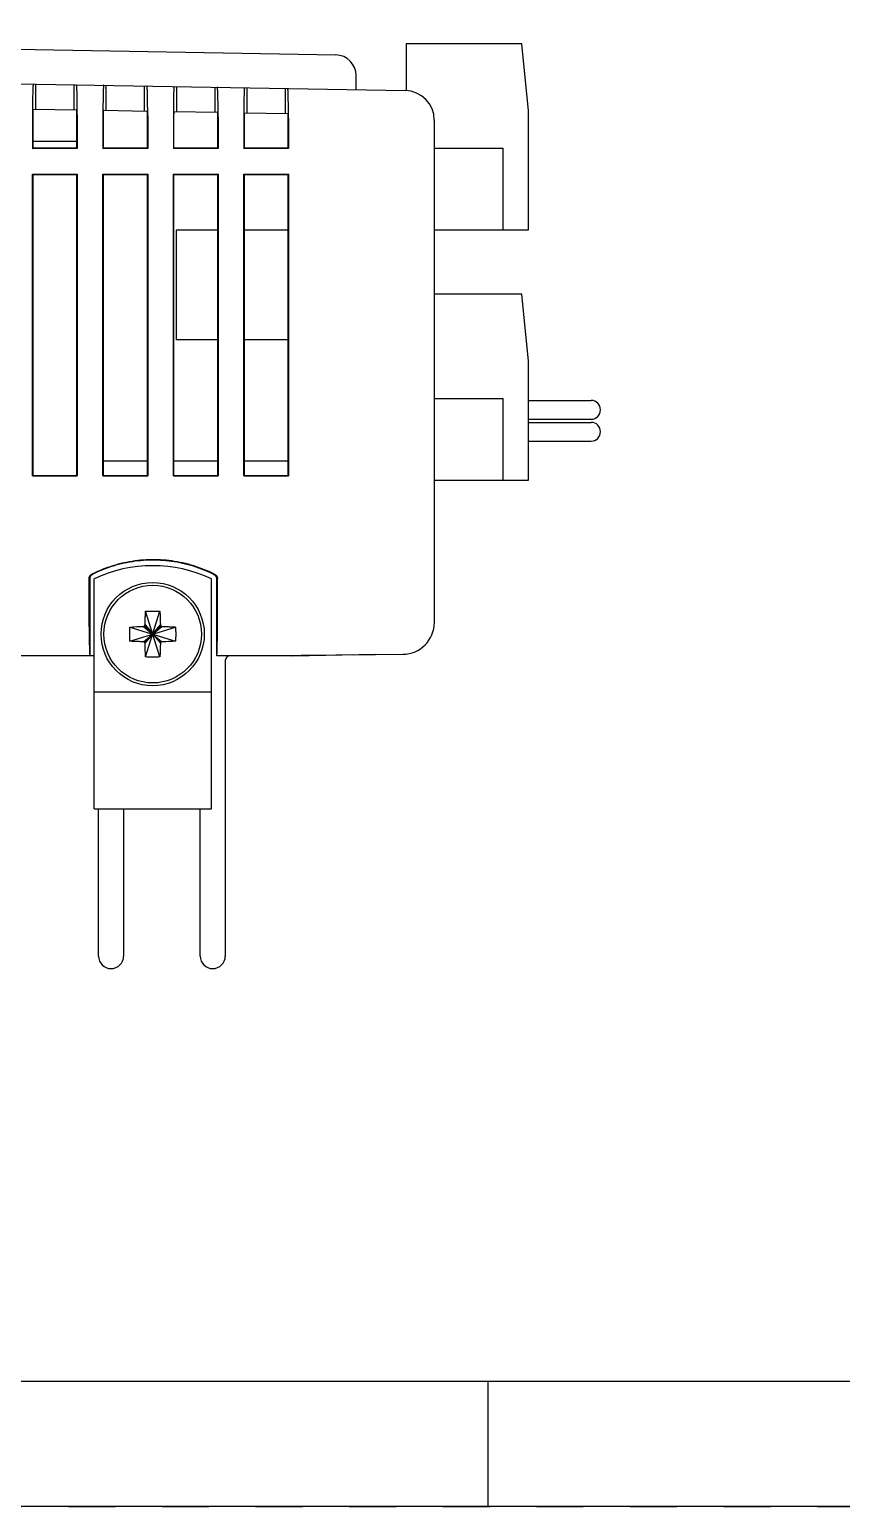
# Model space of a CAD drawing. Extents: x 0 to 34, y -0.3 to 21.7.
# Drawn here: x 11.06 to 14.31, y -0.26 to 5.64 of the extents above; entities that cross this region are included whole.
import ezdxf

# ---------------------------------------------------------------- set-up
doc = ezdxf.new("R2010")
doc.units = 0
doc.header["$LTSCALE"] = 1.87
doc.linetypes.add('DOT', pattern=[0.2, 0.1, -0.1])
doc.layers.get('0').update_dxf_attribs({"linetype": 'CONTINUOUS'})

msp = doc.modelspace()

# ---------------------------------------------------------------- linework, layer by layer
at = {"color": 7, "linetype": 'CONTINUOUS'}
for p, q in [((6.4881, 5.6381), (12.2883, 5.5368)), ((13.0318, 5.5815), (12.5693, 5.5815)), ((12.5693, 5.5815), (12.5693, 5.3944)), ((13.0581, 5.3128), (13.0318, 5.5815)), ((6.3881, 5.5023), (12.5651, 5.3945)), ((12.3693, 5.3979), (12.3693, 5.4543)), ((11.0772, 5.3703), (11.077, 5.3579)), ((11.0774, 5.3817), (11.0772, 5.3703)), ((11.0776, 5.3895), (11.0774, 5.3817)), ((11.0779, 5.3965), (11.0776, 5.3895)), ((11.078, 5.4007), (11.0779, 5.3965)), ((11.0782, 5.4045), (11.078, 5.4007)), ((11.0903, 5.3202), (11.0903, 5.4202)), ((11.2421, 5.4176), (11.2421, 5.3176)), ((11.2541, 5.4033), (11.2539, 5.4065)), ((11.2542, 5.3996), (11.2541, 5.4033)), ((11.2544, 5.3956), (11.2542, 5.3996)), ((11.2546, 5.3888), (11.2544, 5.3956)), ((11.2548, 5.3813), (11.2546, 5.3888)), ((11.2551, 5.3702), (11.2548, 5.3813)), ((11.2553, 5.358), (11.2551, 5.3702)), ((11.3588, 5.3768), (11.3585, 5.3654)), ((11.359, 5.3846), (11.3588, 5.3768)), ((11.3592, 5.3916), (11.359, 5.3846)), ((11.3593, 5.3958), (11.3592, 5.3916)), ((11.3595, 5.3996), (11.3593, 5.3958)), ((11.3715, 5.3153), (11.3715, 5.4153)), ((11.5233, 5.4127), (11.5233, 5.3127)), ((11.5352, 5.3984), (11.5351, 5.4016)), ((11.5354, 5.3947), (11.5352, 5.3984)), ((11.5356, 5.3907), (11.5354, 5.3947)), ((11.5358, 5.3839), (11.5356, 5.3907)), ((11.536, 5.3764), (11.5358, 5.3839)), ((11.5363, 5.3653), (11.536, 5.3764)), ((11.6401, 5.3719), (11.6398, 5.3605)), ((11.6403, 5.3796), (11.6401, 5.3719)), ((11.6405, 5.3867), (11.6403, 5.3796)), ((11.6407, 5.3909), (11.6405, 5.3867)), ((11.6408, 5.3947), (11.6407, 5.3909)), ((11.6528, 5.3104), (11.6528, 5.4104)), ((11.8046, 5.4078), (11.8046, 5.3078)), ((11.8164, 5.3934), (11.8163, 5.3967)), ((11.8166, 5.3898), (11.8164, 5.3934)), ((11.8168, 5.3857), (11.8166, 5.3898)), ((11.817, 5.379), (11.8168, 5.3857)), ((11.8172, 5.3715), (11.817, 5.379)), ((11.8174, 5.3604), (11.8172, 5.3715)), ((11.9216, 5.3747), (11.9214, 5.367)), ((11.9218, 5.3817), (11.9216, 5.3747)), ((11.922, 5.386), (11.9218, 5.3817)), ((11.9221, 5.3898), (11.922, 5.386)), ((11.934, 5.3055), (11.934, 5.4055)), ((12.0858, 5.4029), (12.0858, 5.3029)), ((12.0976, 5.3885), (12.0974, 5.3918)), ((12.0978, 5.3849), (12.0976, 5.3885)), ((12.0979, 5.3808), (12.0978, 5.3849)), ((12.0982, 5.3741), (12.0979, 5.3808)), ((12.0984, 5.3666), (12.0982, 5.3741)), ((11.0767, 5.32), (11.0766, 5.1624)), ((11.0768, 5.3412), (11.0767, 5.32)), ((11.077, 5.3579), (11.0768, 5.3412)), ((11.0793, 5.3103), (11.0794, 5.3125)), ((11.0793, 5.3078), (11.0793, 5.3103)), ((11.0794, 5.3158), (11.0795, 5.3169)), ((11.0794, 5.3146), (11.0794, 5.3158)), ((11.0794, 5.3125), (11.0794, 5.3146)), ((11.0798, 5.3204), (11.2526, 5.3174)), ((11.2528, 5.3149), (11.2529, 5.3139)), ((11.2529, 5.3139), (11.2529, 5.3128)), ((11.2529, 5.3128), (11.2529, 5.3116)), ((11.2529, 5.3116), (11.253, 5.3095)), ((11.2555, 5.3415), (11.2553, 5.358)), ((11.2556, 5.324), (11.2555, 5.3415)), ((11.2557, 5.2986), (11.2556, 5.324)), ((11.358, 5.315), (11.3579, 5.1624)), ((11.3581, 5.3363), (11.358, 5.315)), ((11.3583, 5.353), (11.3581, 5.3363)), ((11.3585, 5.3654), (11.3583, 5.353)), ((11.3607, 5.3109), (11.3608, 5.312)), ((11.3607, 5.3097), (11.3607, 5.3109)), ((11.3611, 5.3155), (11.5338, 5.3125)), ((11.534, 5.31), (11.5341, 5.309)), ((11.5365, 5.3531), (11.5363, 5.3653)), ((11.5367, 5.3366), (11.5365, 5.3531)), ((11.5368, 5.3191), (11.5367, 5.3366)), ((11.5369, 5.2937), (11.5368, 5.3191)), ((11.6394, 5.3314), (11.6393, 5.3101)), ((11.6393, 5.3101), (11.6393, 5.1625)), ((11.6396, 5.3481), (11.6394, 5.3314)), ((11.6398, 5.3605), (11.6396, 5.3481)), ((11.6424, 5.3106), (11.815, 5.3076)), ((11.8177, 5.3482), (11.8174, 5.3604)), ((11.8179, 5.3317), (11.8177, 5.3482)), ((11.818, 5.3142), (11.8179, 5.3317)), ((11.8181, 5.2888), (11.818, 5.3142)), ((11.9208, 5.3265), (11.9206, 5.3052)), ((11.9209, 5.3432), (11.9208, 5.3265)), ((11.9211, 5.3556), (11.9209, 5.3432)), ((11.9214, 5.367), (11.9211, 5.3556)), ((12.0986, 5.3555), (12.0984, 5.3666)), ((12.0988, 5.3433), (12.0986, 5.3555)), ((12.099, 5.3268), (12.0988, 5.3433)), ((12.0992, 5.3093), (12.099, 5.3268)), ((13.0581, 4.8378), (13.0581, 5.3128)), ((11.0793, 5.3043), (11.0793, 5.3078)), ((11.0793, 5.1641), (11.0793, 5.3043)), ((11.253, 5.3095), (11.253, 5.3072)), ((11.253, 5.3072), (11.2531, 5.3039)), ((11.2531, 5.3039), (11.2531, 5.3004)), ((11.2531, 5.3004), (11.2531, 5.1642)), ((11.2557, 5.2986), (11.2557, 5.1624)), ((11.3606, 5.3054), (11.3607, 5.3076)), ((11.3606, 5.3029), (11.3606, 5.3054)), ((11.3606, 5.2994), (11.3606, 5.3029)), ((11.3606, 5.1642), (11.3606, 5.2994)), ((11.3607, 5.3076), (11.3607, 5.3097)), ((11.5341, 5.309), (11.5341, 5.3079)), ((11.5341, 5.3079), (11.5341, 5.3067)), ((11.5341, 5.3067), (11.5342, 5.3046)), ((11.5342, 5.3046), (11.5342, 5.3023)), ((11.5342, 5.3023), (11.5342, 5.299)), ((11.5342, 5.299), (11.5343, 5.2955)), ((11.5343, 5.2955), (11.5343, 5.1642)), ((11.5369, 5.2937), (11.5369, 5.1625)), ((11.6419, 5.3004), (11.642, 5.3027)), ((11.6419, 5.298), (11.6419, 5.3004)), ((11.6419, 5.2945), (11.6419, 5.298)), ((11.6419, 5.1642), (11.6419, 5.2945)), ((11.642, 5.3048), (11.6421, 5.306)), ((11.642, 5.3027), (11.642, 5.3048)), ((11.6421, 5.306), (11.6421, 5.3071)), ((11.8152, 5.3051), (11.8152, 5.3041)), ((11.8152, 5.3041), (11.8153, 5.303)), ((11.8153, 5.303), (11.8153, 5.3018)), ((11.8153, 5.3018), (11.8154, 5.2997)), ((11.8154, 5.2997), (11.8154, 5.2974)), ((11.8154, 5.2974), (11.8154, 5.2941)), ((11.8154, 5.2941), (11.8154, 5.2906)), ((11.8154, 5.2906), (11.8154, 5.1643)), ((11.8181, 5.2888), (11.8181, 5.1625)), ((11.9206, 5.3052), (11.9206, 5.1625)), ((11.9232, 5.2931), (11.9233, 5.2955)), ((11.9232, 5.2896), (11.9232, 5.2931)), ((11.9232, 5.1643), (11.9232, 5.2896)), ((11.9233, 5.2999), (11.9234, 5.3011)), ((11.9233, 5.2978), (11.9233, 5.2999)), ((11.9233, 5.2955), (11.9233, 5.2978)), ((11.9234, 5.3011), (11.9234, 5.3022)), ((11.9237, 5.3057), (12.0961, 5.3027)), ((12.0964, 5.3002), (12.0964, 5.2992)), ((12.0964, 5.2992), (12.0965, 5.2981)), ((12.0965, 5.2981), (12.0965, 5.2969)), ((12.0965, 5.2969), (12.0965, 5.2948)), ((12.0965, 5.2948), (12.0966, 5.2925)), ((12.0966, 5.2925), (12.0966, 5.2892)), ((12.0966, 5.2892), (12.0966, 5.2857)), ((12.0966, 5.2857), (12.0966, 5.1643)), ((12.0993, 5.2839), (12.0992, 5.3093)), ((12.0993, 5.2839), (12.0993, 5.1625)), ((12.6818, 5.2758), (12.6818, 3.2692)), ((11.0766, 5.1624), (11.0793, 5.1641)), ((11.2557, 5.1624), (11.0766, 5.1624)), ((11.2531, 5.1903), (11.0793, 5.1903)), ((11.2531, 5.1642), (11.0793, 5.1641)), ((11.2557, 5.1624), (11.2531, 5.1642)), ((11.3579, 5.1624), (11.3606, 5.1642)), ((11.5369, 5.1625), (11.3579, 5.1624)), ((11.5343, 5.1642), (11.3606, 5.1642)), ((11.5369, 5.1625), (11.5343, 5.1642)), ((11.6393, 5.1625), (11.6419, 5.1642)), ((11.8181, 5.1625), (11.6393, 5.1625)), ((11.8154, 5.1643), (11.6419, 5.1642)), ((11.8181, 5.1625), (11.8154, 5.1643)), ((11.9206, 5.1625), (11.9232, 5.1643)), ((12.0993, 5.1625), (11.9206, 5.1625)), ((12.0966, 5.1643), (11.9232, 5.1643)), ((12.0993, 5.1625), (12.0966, 5.1643)), ((12.6818, 5.164), (12.9568, 5.164)), ((12.9568, 4.8378), (12.9568, 5.164)), ((11.0766, 3.8549), (11.0766, 5.061)), ((11.0766, 5.061), (11.2557, 5.0609)), ((11.0766, 5.061), (11.0793, 5.0592)), ((11.0793, 3.8566), (11.0793, 5.0592)), ((11.0793, 5.0592), (11.2531, 5.0592)), ((11.2557, 5.0609), (11.2531, 5.0592)), ((11.2531, 5.0592), (11.2531, 3.8567)), ((11.2557, 5.0609), (11.2557, 3.8549)), ((11.3579, 3.8549), (11.3579, 5.0609)), ((11.3579, 5.0609), (11.5369, 5.0609)), ((11.3579, 5.0609), (11.3606, 5.0592)), ((11.3606, 3.8567), (11.3606, 5.0592)), ((11.3606, 5.0592), (11.5343, 5.0591)), ((11.5369, 5.0609), (11.5343, 5.0591)), ((11.5343, 5.0591), (11.5343, 3.8567)), ((11.5369, 5.0609), (11.5369, 3.855)), ((11.6393, 3.855), (11.6393, 5.0609)), ((11.6393, 5.0609), (11.8181, 5.0608)), ((11.6393, 5.0609), (11.6419, 5.0591)), ((11.6419, 3.8567), (11.6419, 5.0591)), ((11.6419, 5.0591), (11.8154, 5.0591)), ((11.8181, 5.0608), (11.8154, 5.0591)), ((11.8154, 5.0591), (11.8155, 3.8567)), ((11.8181, 5.0608), (11.8181, 3.855)), ((11.9206, 3.855), (11.9206, 5.0608)), ((11.9206, 5.0608), (12.0993, 5.0608)), ((11.9206, 5.0608), (11.9232, 5.0591)), ((11.9232, 3.8568), (11.9232, 5.0591)), ((11.9232, 5.0591), (12.0966, 5.0591)), ((12.0993, 5.0608), (12.0966, 5.0591)), ((12.0966, 5.0591), (12.0966, 3.8568)), ((12.0993, 5.0608), (12.0993, 3.855)), ((11.6506, 4.8371), (11.6506, 4.3984)), ((11.8154, 4.8371), (11.6506, 4.8371)), ((12.0966, 4.8371), (11.9232, 4.8371)), ((12.6818, 4.8378), (13.0581, 4.8378)), ((13.0318, 4.5815), (12.6818, 4.5815)), ((13.0581, 4.3128), (13.0318, 4.5815)), ((11.8155, 4.3984), (11.6506, 4.3984)), ((12.0966, 4.3984), (11.9232, 4.3984)), ((13.0581, 3.8378), (13.0581, 4.3128)), ((12.6818, 4.164), (12.9568, 4.164)), ((12.9568, 3.8378), (12.9568, 4.164)), ((13.0581, 4.1565), (13.3081, 4.1565)), ((13.0581, 4.0815), (13.3081, 4.0815)), ((13.0581, 4.069), (13.3081, 4.069)), ((13.0581, 3.994), (13.3081, 3.994)), ((11.3606, 3.9153), (11.5343, 3.9153)), ((11.6419, 3.9153), (11.8155, 3.9153)), ((11.9232, 3.9153), (12.0966, 3.9153)), ((11.0766, 3.8549), (11.0793, 3.8566)), ((11.0766, 3.8549), (11.2557, 3.8549)), ((11.0793, 3.8566), (11.2531, 3.8567)), ((11.2557, 3.8549), (11.2531, 3.8567)), ((11.3579, 3.8549), (11.3606, 3.8567)), ((11.3579, 3.8549), (11.5369, 3.855)), ((11.3606, 3.8567), (11.5343, 3.8567)), ((11.5369, 3.855), (11.5343, 3.8567)), ((11.6393, 3.855), (11.6419, 3.8567)), ((11.6393, 3.855), (11.8181, 3.855)), ((11.6419, 3.8567), (11.8155, 3.8567)), ((11.8181, 3.855), (11.8155, 3.8567)), ((11.9206, 3.855), (11.9232, 3.8568)), ((11.9206, 3.855), (12.0993, 3.855)), ((11.9232, 3.8568), (12.0966, 3.8568)), ((12.0993, 3.855), (12.0966, 3.8568)), ((12.6818, 3.8378), (13.0581, 3.8378)), ((11.3029, 3.254), (11.3029, 3.4451)), ((11.3056, 3.4449), (11.3056, 3.1367)), ((11.3224, 2.5251), (11.3224, 3.4436)), ((11.7912, 2.5251), (11.7912, 3.4436)), ((11.813, 3.1367), (11.813, 3.4436)), ((11.8155, 3.2354), (11.8156, 3.4447)), ((11.5281, 3.3096), (11.5283, 3.3141)), ((11.5283, 3.1318), (11.5853, 3.3141)), ((11.5853, 3.1318), (11.5283, 3.3141)), ((11.3029, 3.254), (11.303, 3.2317)), ((11.4654, 3.2452), (11.4657, 3.2514)), ((11.4657, 3.2514), (11.478, 3.2521)), ((11.4657, 3.1945), (11.648, 3.2514)), ((11.4657, 3.2514), (11.648, 3.1945)), ((11.478, 3.2521), (11.482, 3.2523)), ((11.482, 3.2523), (11.4934, 3.2528)), ((11.5201, 3.2535), (11.524, 3.2558)), ((11.5201, 3.1924), (11.5935, 3.2535)), ((11.5201, 3.2535), (11.5935, 3.1924)), ((11.524, 3.2558), (11.5262, 3.2597)), ((11.524, 3.1901), (11.5897, 3.2558)), ((11.524, 3.2558), (11.5897, 3.1901)), ((11.5262, 3.1863), (11.5874, 3.2597)), ((11.5262, 3.2597), (11.5874, 3.1863)), ((11.5874, 3.2597), (11.5897, 3.2558)), ((11.5897, 3.2558), (11.5935, 3.2535)), ((11.6453, 3.2516), (11.648, 3.2514)), ((11.303, 3.2317), (11.3031, 3.2138)), ((11.3031, 3.2138), (11.3033, 3.1968)), ((11.3033, 3.1968), (11.3035, 3.1842)), ((11.4684, 3.1944), (11.4657, 3.1945)), ((11.524, 3.1901), (11.5201, 3.1924)), ((11.5262, 3.1863), (11.524, 3.1901)), ((11.5897, 3.1901), (11.5874, 3.1863)), ((11.5935, 3.1924), (11.5897, 3.1901)), ((11.6316, 3.1936), (11.6202, 3.1932)), ((11.6356, 3.1938), (11.6316, 3.1936)), ((11.648, 3.1945), (11.6356, 3.1938)), ((11.6482, 3.2007), (11.648, 3.1945)), ((11.8148, 3.1755), (11.815, 3.1872)), ((11.815, 3.1872), (11.8152, 3.2001)), ((11.8152, 3.2001), (11.8154, 3.2173)), ((11.8154, 3.2173), (11.8155, 3.2354)), ((11.3218, 3.1367), (6.3881, 3.1367)), ((11.3035, 3.1842), (11.3038, 3.1727)), ((11.3038, 3.1727), (11.304, 3.165)), ((11.304, 3.165), (11.3042, 3.1579)), ((11.3042, 3.1579), (11.3044, 3.1537)), ((11.3044, 3.1537), (11.3045, 3.1499)), ((11.3045, 3.1499), (11.3047, 3.1465)), ((11.5855, 3.1363), (11.5853, 3.1318)), ((12.1147, 3.1367), (11.813, 3.1367)), ((11.814, 3.1518), (11.8142, 3.1558)), ((11.8142, 3.1558), (11.8144, 3.1602)), ((11.8144, 3.1602), (11.8146, 3.1674)), ((11.8146, 3.1674), (11.8148, 3.1755)), ((12.4462, 3.141), (12.1147, 3.1352)), ((12.1147, 3.1367), (12.1147, 3.1352)), ((12.2884, 3.1389), (12.2187, 3.138)), ((12.3584, 3.1399), (12.2884, 3.1389)), ((12.3584, 3.1399), (12.4309, 3.141)), ((12.4309, 3.141), (12.4344, 3.141)), ((12.4344, 3.141), (12.4389, 3.141)), ((12.4389, 3.141), (12.4422, 3.141)), ((12.4422, 3.141), (12.4452, 3.141)), ((12.4452, 3.141), (12.4471, 3.141)), ((12.4471, 3.141), (12.5556, 3.1429)), ((11.8468, 3.118), (11.8468, 1.9367)), ((11.3224, 2.9926), (11.7912, 2.9926)), ((11.3224, 2.5251), (11.7912, 2.5251)), ((11.3406, 1.9367), (11.3406, 2.5251)), ((11.4406, 2.5251), (11.4406, 1.9367)), ((11.7468, 1.9367), (11.7468, 2.5251)), ((0, -0.26), (34, -0.26))]:
    msp.add_line(p, q, dxfattribs=at)
at = {"color": 6, "linetype": 'CONTINUOUS'}
for p, q in [((0.02, 0.2383), (34.02, 0.2383)), ((12.895, 0.2383), (12.895, -0.2617))]:
    msp.add_line(p, q, dxfattribs=at)
at = {"color": 2, "linetype": 'DOT'}
msp.add_line((0, -0.2617), (34, -0.2617), dxfattribs=at)
at = {"color": 7, "linetype": 'CONTINUOUS'}
for points in [[(11.0797, 5.4204), (11.0796, 5.4204), (11.0796, 5.4202), (11.0795, 5.4199), (11.0794, 5.4195), (11.0793, 5.419), (11.0792, 5.4184), (11.0791, 5.4177), (11.079, 5.4169), (11.0789, 5.4159), (11.0788, 5.4149), (11.0787, 5.4137), (11.0786, 5.4124), (11.0785, 5.4111), (11.0784, 5.4096), (11.0784, 5.408), (11.0782, 5.4045)], [(11.2539, 5.4065), (11.2538, 5.408), (11.2537, 5.4094), (11.2536, 5.4106), (11.2535, 5.4118), (11.2534, 5.4129), (11.2534, 5.4138), (11.2533, 5.4147), (11.2532, 5.4154), (11.2531, 5.416), (11.253, 5.4165), (11.2529, 5.4169), (11.2528, 5.4172), (11.2527, 5.4174), (11.2526, 5.4174)], [(11.3611, 5.4155), (11.361, 5.4155), (11.3609, 5.4153), (11.3608, 5.415), (11.3607, 5.4146), (11.3606, 5.4141), (11.3605, 5.4135), (11.3604, 5.4128), (11.3603, 5.4119), (11.3602, 5.411), (11.3601, 5.4099), (11.36, 5.4088), (11.3599, 5.4075), (11.3598, 5.4061), (11.3598, 5.4047), (11.3597, 5.4031), (11.3595, 5.3996)], [(11.5351, 5.4016), (11.535, 5.4031), (11.5349, 5.4045), (11.5348, 5.4057), (11.5347, 5.4069), (11.5346, 5.408), (11.5345, 5.4089), (11.5344, 5.4097), (11.5344, 5.4105), (11.5343, 5.4111), (11.5342, 5.4116), (11.5341, 5.412), (11.534, 5.4123), (11.5339, 5.4124), (11.5338, 5.4125)], [(11.6424, 5.4106), (11.6423, 5.4106), (11.6422, 5.4104), (11.6421, 5.4101), (11.642, 5.4097), (11.6419, 5.4092), (11.6418, 5.4086), (11.6417, 5.4079), (11.6416, 5.407), (11.6415, 5.4061), (11.6414, 5.405), (11.6413, 5.4039), (11.6413, 5.4026), (11.6412, 5.4012), (11.6411, 5.3998), (11.641, 5.3982), (11.6408, 5.3947)], [(11.8163, 5.3967), (11.8162, 5.3982), (11.8161, 5.3996), (11.816, 5.4008), (11.8159, 5.402), (11.8158, 5.4031), (11.8157, 5.404), (11.8156, 5.4048), (11.8155, 5.4056), (11.8154, 5.4062), (11.8153, 5.4067), (11.8153, 5.4071), (11.8152, 5.4074), (11.8151, 5.4075), (11.815, 5.4076)], [(11.9237, 5.4057), (11.9236, 5.4056), (11.9235, 5.4055), (11.9234, 5.4052), (11.9233, 5.4048), (11.9232, 5.4043), (11.9231, 5.4037), (11.923, 5.403), (11.9229, 5.4021), (11.9228, 5.4012), (11.9227, 5.4001), (11.9227, 5.399), (11.9226, 5.3977), (11.9225, 5.3963), (11.9224, 5.3948), (11.9223, 5.3933), (11.9221, 5.3898)], [(12.0974, 5.3918), (12.0974, 5.3933), (12.0973, 5.3947), (12.0972, 5.3959), (12.0971, 5.3971), (12.097, 5.3981), (12.0969, 5.3991), (12.0968, 5.3999), (12.0967, 5.4007), (12.0966, 5.4013), (12.0965, 5.4018), (12.0964, 5.4022), (12.0963, 5.4025), (12.0962, 5.4026), (12.0962, 5.4027)], [(11.0795, 5.3169), (11.0795, 5.3179), (11.0795, 5.3183), (11.0796, 5.3187), (11.0796, 5.3191), (11.0796, 5.3194), (11.0796, 5.3197), (11.0796, 5.3199), (11.0797, 5.3201), (11.0797, 5.3202), (11.0797, 5.3203), (11.0797, 5.3204), (11.0798, 5.3204)], [(11.2526, 5.3174), (11.2526, 5.3174), (11.2526, 5.3173), (11.2527, 5.3172), (11.2527, 5.3171), (11.2527, 5.3169), (11.2527, 5.3166), (11.2527, 5.3164), (11.2528, 5.3161), (11.2528, 5.3157), (11.2528, 5.3153), (11.2528, 5.3149)], [(11.3608, 5.312), (11.3608, 5.313), (11.3608, 5.3134), (11.3609, 5.3138), (11.3609, 5.3142), (11.3609, 5.3145), (11.3609, 5.3147), (11.361, 5.315), (11.361, 5.3152), (11.361, 5.3153), (11.361, 5.3154), (11.361, 5.3155), (11.3611, 5.3155)], [(11.5338, 5.3125), (11.5338, 5.3125), (11.5338, 5.3124), (11.5338, 5.3123), (11.5339, 5.3122), (11.5339, 5.312), (11.5339, 5.3117), (11.5339, 5.3115), (11.534, 5.3111), (11.534, 5.3108), (11.534, 5.3104), (11.534, 5.31)], [(11.6421, 5.3071), (11.6421, 5.3081), (11.6422, 5.3085), (11.6422, 5.3089), (11.6422, 5.3093), (11.6422, 5.3096), (11.6422, 5.3098), (11.6423, 5.3101), (11.6423, 5.3103), (11.6423, 5.3104), (11.6423, 5.3105), (11.6424, 5.3106), (11.6424, 5.3106)], [(11.815, 5.3076), (11.815, 5.3076), (11.815, 5.3075), (11.815, 5.3074), (11.815, 5.3072), (11.8151, 5.3071), (11.8151, 5.3068), (11.8151, 5.3065), (11.8151, 5.3062), (11.8152, 5.3059), (11.8152, 5.3055), (11.8152, 5.3051)], [(11.9234, 5.3022), (11.9235, 5.3032), (11.9235, 5.3036), (11.9235, 5.304), (11.9235, 5.3043), (11.9235, 5.3047), (11.9236, 5.3049), (11.9236, 5.3052), (11.9236, 5.3053), (11.9236, 5.3055), (11.9237, 5.3056), (11.9237, 5.3057), (11.9237, 5.3057)], [(12.0961, 5.3027), (12.0962, 5.3027), (12.0962, 5.3026), (12.0962, 5.3025), (12.0962, 5.3023), (12.0963, 5.3021), (12.0963, 5.3019), (12.0963, 5.3016), (12.0963, 5.3013), (12.0963, 5.301), (12.0964, 5.3006), (12.0964, 5.3002)], [(11.8053, 3.4614), (11.7951, 3.4664), (11.7848, 3.4712), (11.7745, 3.4758), (11.764, 3.4802), (11.7535, 3.4843), (11.7428, 3.4883), (11.7321, 3.492), (11.7213, 3.4955), (11.7105, 3.4987), (11.6995, 3.5018), (11.6885, 3.5046), (11.6775, 3.5072), (11.6664, 3.5095), (11.6552, 3.5116), (11.6441, 3.5135), (11.6328, 3.5152), (11.6216, 3.5166), (11.6103, 3.5178), (11.599, 3.5187), (11.5877, 3.5195), (11.5763, 3.5199), (11.565, 3.5202), (11.5536, 3.5202), (11.5423, 3.52), (11.531, 3.5195), (11.5197, 3.5188), (11.5083, 3.5179), (11.4971, 3.5167), (11.4858, 3.5153), (11.4746, 3.5137), (11.4634, 3.5118), (11.4522, 3.5097), (11.4412, 3.5074), (11.4301, 3.5048), (11.4191, 3.502), (11.4082, 3.499), (11.3973, 3.4958), (11.3865, 3.4923), (11.3758, 3.4886), (11.3651, 3.4847), (11.3546, 3.4806), (11.3441, 3.4762), (11.3337, 3.4716), (11.3234, 3.4669), (11.3133, 3.4619)], [(11.8026, 3.4604), (11.7926, 3.4653), (11.7824, 3.47), (11.7722, 3.4745), (11.7618, 3.4788), (11.7514, 3.4829), (11.7409, 3.4868), (11.7303, 3.4905), (11.7196, 3.4939), (11.7089, 3.4971), (11.6981, 3.5001), (11.6872, 3.5029), (11.6763, 3.5055), (11.6653, 3.5078), (11.6543, 3.5099), (11.6432, 3.5117), (11.6321, 3.5134), (11.621, 3.5148), (11.6099, 3.516), (11.5987, 3.5169), (11.5875, 3.5177), (11.5763, 3.5182), (11.5651, 3.5184), (11.5539, 3.5185), (11.5426, 3.5183), (11.5314, 3.5178), (11.5202, 3.5172), (11.5091, 3.5163), (11.4979, 3.5151), (11.4868, 3.5138), (11.4757, 3.5122), (11.4646, 3.5104), (11.4536, 3.5084), (11.4426, 3.5061), (11.4317, 3.5036), (11.4208, 3.5009), (11.41, 3.498), (11.3992, 3.4948), (11.3885, 3.4914), (11.3779, 3.4878), (11.3673, 3.484), (11.3569, 3.48), (11.3465, 3.4757), (11.3362, 3.4713), (11.3261, 3.4666), (11.316, 3.4617)], [(11.3029, 3.4451), (11.303, 3.446), (11.303, 3.4468), (11.3031, 3.4477), (11.3033, 3.4485), (11.3034, 3.4494), (11.3036, 3.4502), (11.3039, 3.4511), (11.3042, 3.4519), (11.3045, 3.4527), (11.3049, 3.4534), (11.3053, 3.4542), (11.3057, 3.455), (11.3062, 3.4557), (11.3067, 3.4564), (11.3072, 3.4571), (11.3078, 3.4577), (11.3084, 3.4583), (11.309, 3.4589), (11.3097, 3.4595), (11.3103, 3.46), (11.311, 3.4606), (11.3118, 3.461), (11.3125, 3.4615), (11.3133, 3.4619)], [(11.3061, 3.4492), (11.3059, 3.4484), (11.3057, 3.4475), (11.3056, 3.4466), (11.3056, 3.4458), (11.3056, 3.4449)], [(11.316, 3.4617), (11.3152, 3.4613), (11.3145, 3.4609), (11.3137, 3.4604), (11.313, 3.4599), (11.3123, 3.4594), (11.3117, 3.4588), (11.3111, 3.4582), (11.3105, 3.4576), (11.3099, 3.4569), (11.3094, 3.4562), (11.3088, 3.4555), (11.3084, 3.4548), (11.3079, 3.454), (11.3075, 3.4533), (11.3072, 3.4525), (11.3068, 3.4517), (11.3065, 3.4509), (11.3063, 3.45), (11.3061, 3.4492)], [(11.8122, 3.4487), (11.812, 3.4496), (11.8117, 3.4504), (11.8114, 3.4512), (11.811, 3.4519), (11.8106, 3.4527), (11.8102, 3.4535), (11.8097, 3.4542), (11.8092, 3.4549), (11.8087, 3.4556), (11.8081, 3.4562), (11.8075, 3.4568), (11.8069, 3.4574), (11.8062, 3.458), (11.8056, 3.4586), (11.8049, 3.4591), (11.8041, 3.4595), (11.8034, 3.46), (11.8026, 3.4604)], [(11.8053, 3.4614), (11.806, 3.461), (11.8068, 3.4606), (11.8075, 3.4601), (11.8082, 3.4596), (11.8089, 3.4591), (11.8095, 3.4585), (11.8101, 3.4579), (11.8107, 3.4573), (11.8113, 3.4566), (11.8118, 3.4559), (11.8123, 3.4552), (11.8128, 3.4545), (11.8132, 3.4538), (11.8136, 3.453), (11.814, 3.4522), (11.8143, 3.4514), (11.8146, 3.4506), (11.8149, 3.4498), (11.8151, 3.449), (11.8153, 3.4481), (11.8154, 3.4473), (11.8155, 3.4464), (11.8156, 3.4456), (11.8156, 3.4447)], [(11.813, 3.4436), (11.8129, 3.4445), (11.8129, 3.4453), (11.8128, 3.4462), (11.8126, 3.4471), (11.8125, 3.4479), (11.8122, 3.4487)], [(11.5262, 3.2597), (11.5263, 3.2641), (11.5264, 3.2686), (11.5266, 3.2731), (11.5267, 3.2777), (11.5269, 3.2822), (11.527, 3.2868), (11.5272, 3.2914), (11.5274, 3.296), (11.5276, 3.3006), (11.5281, 3.3096)], [(11.5283, 3.3141), (11.5331, 3.3143), (11.5378, 3.3145), (11.5425, 3.3146), (11.5473, 3.3147), (11.552, 3.3148), (11.5568, 3.3148), (11.5616, 3.3148), (11.5663, 3.3147), (11.5711, 3.3146), (11.5758, 3.3145), (11.5805, 3.3143), (11.5853, 3.3141)], [(11.5853, 3.3141), (11.5855, 3.3096), (11.586, 3.3006)], [(11.465, 3.2197), (11.465, 3.2262), (11.465, 3.2294), (11.4651, 3.2326), (11.4651, 3.2358), (11.4652, 3.239), (11.4653, 3.2421), (11.4654, 3.2452)], [(11.4934, 3.2528), (11.5041, 3.2531), (11.514, 3.2534)], [(11.514, 3.2534), (11.5171, 3.2535), (11.5201, 3.2535)], [(11.586, 3.3006), (11.5862, 3.296), (11.5864, 3.2914), (11.5866, 3.2868), (11.5868, 3.2822), (11.5869, 3.2777), (11.5871, 3.2731), (11.5872, 3.2686), (11.5874, 3.2641), (11.5874, 3.2597)], [(11.5935, 3.2535), (11.598, 3.2536), (11.6024, 3.2534), (11.6067, 3.2532), (11.6109, 3.253), (11.615, 3.2529), (11.6189, 3.2528), (11.6227, 3.2526), (11.6263, 3.2525), (11.6298, 3.2524), (11.6332, 3.2522), (11.6364, 3.2521), (11.6395, 3.2519), (11.6453, 3.2516)], [(11.648, 3.2514), (11.6482, 3.2452), (11.6483, 3.2421), (11.6484, 3.239), (11.6485, 3.2358), (11.6486, 3.2326), (11.6486, 3.2294), (11.6486, 3.2262)], [(11.4657, 3.1945), (11.4654, 3.2007), (11.4653, 3.2038), (11.4652, 3.207), (11.4651, 3.2101), (11.4651, 3.2133), (11.465, 3.2165), (11.465, 3.2197)], [(11.5201, 3.1924), (11.5156, 3.1924), (11.5112, 3.1925), (11.5069, 3.1927), (11.5027, 3.1929), (11.4986, 3.193), (11.4947, 3.1931), (11.4909, 3.1933), (11.4873, 3.1934), (11.4838, 3.1936), (11.4804, 3.1937), (11.4772, 3.1939), (11.4741, 3.194), (11.4684, 3.1944)], [(11.5276, 3.1454), (11.5274, 3.1499), (11.5272, 3.1545), (11.527, 3.1591), (11.5269, 3.1637), (11.5267, 3.1683), (11.5266, 3.1728), (11.5264, 3.1773), (11.5263, 3.1818), (11.5262, 3.1863)], [(11.5874, 3.1863), (11.5874, 3.1818), (11.5872, 3.1773), (11.5871, 3.1728), (11.5869, 3.1683), (11.5868, 3.1637), (11.5866, 3.1591), (11.5864, 3.1545), (11.5862, 3.1499), (11.586, 3.1454), (11.5855, 3.1363)], [(11.5997, 3.1925), (11.5965, 3.1924), (11.5935, 3.1924)], [(11.6202, 3.1932), (11.6096, 3.1928), (11.5997, 3.1925)], [(11.6486, 3.2262), (11.6486, 3.2197), (11.6486, 3.2165), (11.6486, 3.2133), (11.6485, 3.2101), (11.6484, 3.207), (11.6483, 3.2038), (11.6482, 3.2007)], [(11.3047, 3.1465), (11.3048, 3.145), (11.3049, 3.1436), (11.305, 3.1423), (11.3051, 3.1411), (11.3052, 3.14), (11.3053, 3.139), (11.3054, 3.1381), (11.3055, 3.1374), (11.3056, 3.1367)], [(11.5283, 3.1318), (11.5281, 3.1363), (11.5276, 3.1454)], [(11.5853, 3.1318), (11.5806, 3.1316), (11.5758, 3.1314), (11.5711, 3.1313), (11.5664, 3.1312), (11.5616, 3.1311), (11.5568, 3.1311), (11.5521, 3.1311), (11.5473, 3.1312), (11.5425, 3.1313), (11.5378, 3.1314), (11.5331, 3.1316), (11.5283, 3.1318)], [(11.813, 3.1367), (11.8131, 3.1374), (11.8131, 3.1381), (11.8132, 3.139), (11.8133, 3.14), (11.8134, 3.1411), (11.8135, 3.1423), (11.8136, 3.1436), (11.8137, 3.145), (11.8138, 3.1465), (11.8139, 3.1482), (11.814, 3.1518)], [(12.2187, 3.138), (12.1493, 3.1371), (12.1147, 3.1367)]]:
    msp.add_lwpolyline(points, dxfattribs=at)
for radius in [0.2062, 0.195]:
    msp.add_circle((11.5568, 3.223), radius, dxfattribs=at)
for centre, radius, start, end in [((12.2868, 5.4543), 0.0825, 0, 89), ((12.5631, 5.2758), 0.1187, 0, 89), ((13.3081, 4.119), 0.0375, 270, 90), ((13.3081, 4.0315), 0.0375, 270, 90), ((11.5568, 2.9495), 0.5469, 64.62307, 115.37693), ((12.5556, 3.2692), 0.1263, 270, 360), ((11.8656, 3.118), 0.0187, 90, 180), ((11.3906, 1.9367), 0.05, 180, 360), ((11.7968, 1.9367), 0.05, 180, 360)]:
    msp.add_arc(centre, radius, start, end, dxfattribs=at)

doc.saveas('drawing.dxf')
